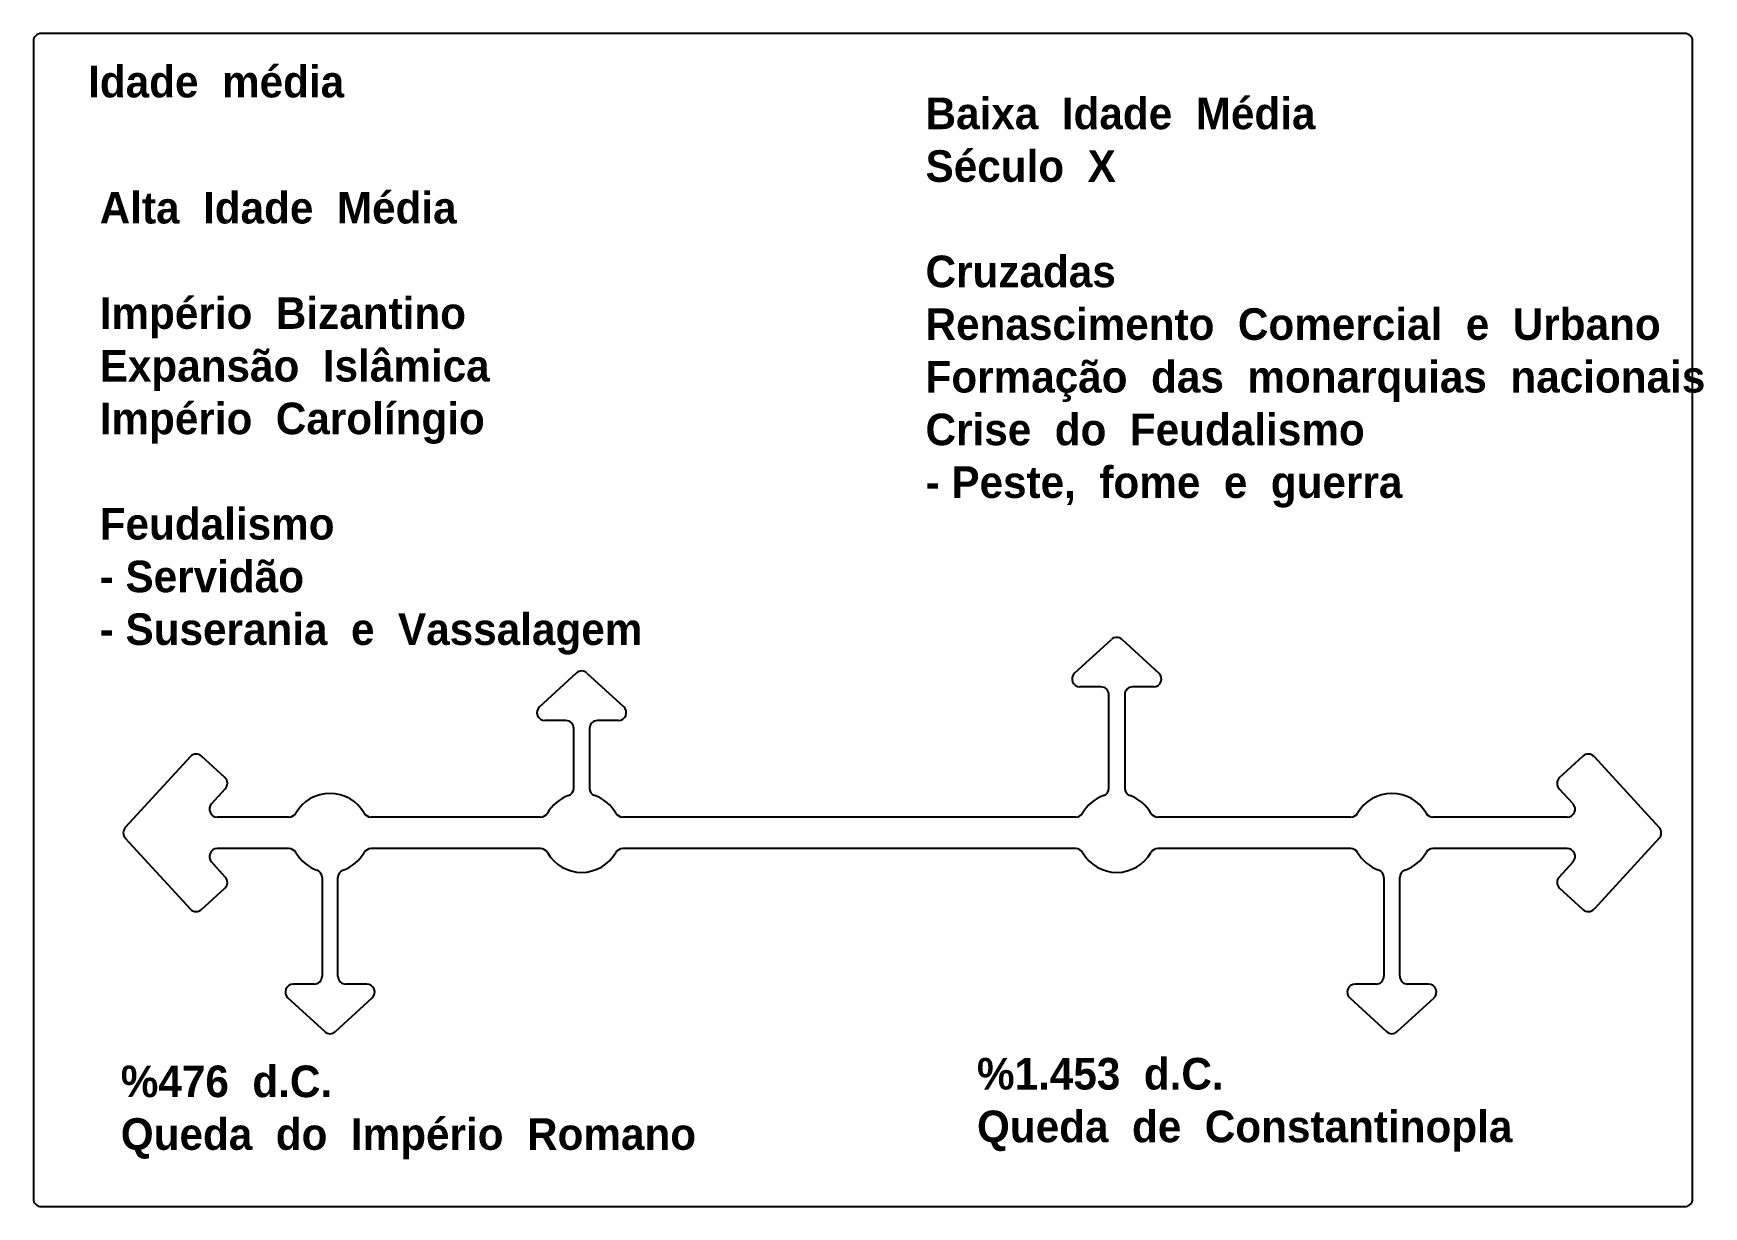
# Model space of a CAD drawing. Header units: millimetres. Extents: x 4903 to 8718, y 642 to 2401.
# Drawn here: x 6941.2 to 7364, y 1138.1 to 1435.1 of the extents above; entities that cross this region are included whole.
import ezdxf

# ---------------------------------------------------------------- set-up
doc = ezdxf.new("R2010")
doc.units = ezdxf.units.MM
doc.styles.add('Annotative', font='arial.ttf')
doc.styles.get("Standard").update_dxf_attribs({"font": 'arial.ttf'})

msp = doc.modelspace()

# ---------------------------------------------------------------- linework, layer by layer
for p, q in [((7204.75, 1273.14), (7214.07, 1281.69)), ((7216.77, 1281.69), (7226.09, 1273.14)), ((7069.29, 1264.64), (7078.61, 1273.19)), ((7081.31, 1273.19), (7090.63, 1264.64)), ((7211.42, 1269.67), (7206.1, 1269.67)), ((7224.73, 1269.67), (7219.42, 1269.67)), ((7213.42, 1244.04), (7213.42, 1267.67)), ((7217.42, 1267.67), (7217.42, 1244.04)), ((7075.96, 1261.17), (7070.65, 1261.17)), ((7089.28, 1261.17), (7083.96, 1261.17)), ((7077.96, 1244.04), (7077.96, 1259.17)), ((7081.96, 1259.17), (7081.96, 1244.04)), ((6980.93, 1252.02), (6964.46, 1234.08)), ((6989.65, 1246.74), (6983.75, 1252.15)), ((7327.52, 1246.74), (7333.41, 1252.15)), ((7336.24, 1252.02), (7352.71, 1234.08)), ((6986.26, 1240.08), (6989.77, 1243.91)), ((7330.91, 1240.08), (7327.4, 1243.91)), ((7005.88, 1236.73), (6987.73, 1236.73)), ((7069.57, 1236.73), (7026.66, 1236.73)), ((7205.03, 1236.73), (7090.35, 1236.73)), ((7274.65, 1236.73), (7225.81, 1236.73)), ((7329.44, 1236.73), (7295.44, 1236.73)), ((6964.46, 1231.38), (6980.93, 1213.44)), ((7352.71, 1231.38), (7336.24, 1213.44)), ((7005.88, 1228.73), (6987.73, 1228.73)), ((7069.57, 1228.73), (7026.66, 1228.73)), ((7205.03, 1228.73), (7090.35, 1228.73)), ((7274.65, 1228.73), (7225.81, 1228.73)), ((7329.44, 1228.73), (7295.44, 1228.73)), ((6989.77, 1221.55), (6986.26, 1225.38)), ((7327.4, 1221.55), (7330.91, 1225.38)), ((6983.75, 1213.31), (6989.65, 1218.72)), ((7014.27, 1221.42), (7014.27, 1196.43)), ((7018.27, 1196.43), (7018.27, 1221.42)), ((7283.05, 1221.42), (7283.05, 1196.43)), ((7287.05, 1196.43), (7287.05, 1221.42)), ((7333.41, 1213.31), (7327.52, 1218.72)), ((7012.27, 1194.43), (7006.96, 1194.43)), ((7025.59, 1194.43), (7020.27, 1194.43)), ((7281.05, 1194.43), (7275.73, 1194.43)), ((7294.36, 1194.43), (7289.05, 1194.43)), ((7005.6, 1190.96), (7014.92, 1182.41)), ((7017.62, 1182.41), (7026.94, 1190.96)), ((7274.38, 1190.96), (7283.69, 1182.41)), ((7286.4, 1182.41), (7295.72, 1190.96))]:
    msp.add_line(p, q)
msp.add_lwpolyline([(6941.19, 1433.11), (6941.19, 1140.11, 0.414214), (6943.19, 1138.11), (7359.19, 1138.11, 0.414214), (7361.19, 1140.11), (7361.19, 1433.11, 0.414214), (7359.19, 1435.11), (6943.19, 1435.11, 0.414214)], format="xyb", close=True)
for centre, radius, start, end in [((7215.42, 1280.22), 2, 47.4556, 132.5444), ((7079.96, 1271.72), 2, 47.4556, 132.5444), ((7206.1, 1271.67), 2, 132.5444, 270), ((7224.73, 1271.67), 2, 270, 47.4556), ((7211.42, 1267.67), 2, 0, 90), ((7219.42, 1267.67), 2, 90, 180), ((7070.65, 1263.17), 2, 132.5444, 270), ((7089.28, 1263.17), 2, 270, 47.4556), ((7075.96, 1259.17), 2, 0, 90), ((7083.96, 1259.17), 2, 90, 180), ((6982.4, 1250.67), 2, 47.4556, 137.4556), ((7334.77, 1250.67), 2, 42.5444, 132.5444), ((6988.3, 1245.26), 2, 317.4556, 47.4556), ((7075.96, 1244.04), 2, 289.4712, 0), ((7083.96, 1244.04), 2, 180, 250.5288), ((7211.42, 1244.04), 2, 289.4712, 0), ((7219.42, 1244.04), 2, 180, 250.5288), ((7328.87, 1245.26), 2, 132.5444, 222.5444), ((6987.73, 1238.73), 2, 137.4556, 270), ((7016.27, 1232.73), 10, 30, 150), ((7079.96, 1232.73), 10, 109.4712, 150), ((7079.96, 1232.73), 10, 30, 70.5288), ((7215.42, 1232.73), 10, 109.4712, 150), ((7215.42, 1232.73), 10, 30, 70.5288), ((7285.05, 1232.73), 10, 30, 150), ((7329.44, 1238.73), 2, 270, 42.5444), ((7005.88, 1238.73), 2, 270, 330), ((7026.66, 1238.73), 2, 210, 270), ((7069.57, 1238.73), 2, 270, 330), ((7090.35, 1238.73), 2, 210, 270), ((7205.03, 1238.73), 2, 270, 330), ((7225.81, 1238.73), 2, 210, 270), ((7274.65, 1238.73), 2, 270, 330), ((7295.44, 1238.73), 2, 210, 270), ((6965.94, 1232.73), 2, 137.4556, 222.5444), ((7351.23, 1232.73), 2, 317.4556, 42.5444), ((6987.73, 1226.73), 2, 90, 222.5444), ((7005.88, 1226.73), 2, 30, 90), ((7016.27, 1232.73), 10, 210, 250.5288), ((7016.27, 1232.73), 10, 289.4712, 330), ((7026.66, 1226.73), 2, 90, 150), ((7069.57, 1226.73), 2, 30, 90), ((7079.96, 1232.73), 10, 210, 330), ((7090.35, 1226.73), 2, 90, 150), ((7205.03, 1226.73), 2, 30, 90), ((7215.42, 1232.73), 10, 210, 330), ((7225.81, 1226.73), 2, 90, 150), ((7274.65, 1226.73), 2, 30, 90), ((7285.05, 1232.73), 10, 210, 250.5288), ((7285.05, 1232.73), 10, 289.4712, 330), ((7295.44, 1226.73), 2, 90, 150), ((7329.44, 1226.73), 2, 317.4556, 90), ((7012.27, 1221.42), 2, 0, 70.5288), ((7020.27, 1221.42), 2, 109.4712, 180), ((7281.05, 1221.42), 2, 0, 70.5288), ((7289.05, 1221.42), 2, 109.4712, 180), ((6988.3, 1220.2), 2, 312.5444, 42.5444), ((7328.87, 1220.2), 2, 137.4556, 227.4556), ((6982.4, 1214.79), 2, 222.5444, 312.5444), ((7334.77, 1214.79), 2, 227.4556, 317.4556), ((7006.96, 1192.43), 2, 90, 227.4556), ((7012.27, 1196.43), 2, 270, 0), ((7020.27, 1196.43), 2, 180, 270), ((7025.59, 1192.43), 2, 312.5444, 90), ((7275.73, 1192.43), 2, 90, 227.4556), ((7281.05, 1196.43), 2, 270, 0), ((7289.05, 1196.43), 2, 180, 270), ((7294.36, 1192.43), 2, 312.5444, 90), ((7016.27, 1183.88), 2, 227.4556, 312.5444), ((7285.05, 1183.88), 2, 227.4556, 312.5444)]:
    msp.add_arc(centre, radius, start, end)

# ---------------------------------------------------------------- texts
at = {"insert": (6955.05, 1426.91), "char_height": 8, "attachment_point": 1}
msp.add_mtext_dynamic_manual_height_columns('{\\fBraille Type|b1|i0|c0|p2;Idade  média}', width=428.6906, gutter_width=12.5, heights=[0], dxfattribs=at)
at = {"char_height": 8, "attachment_point": 1, "style": 'Annotative'}
for s, width, insert in [('{\\fBraille Type|b1|i0|c0|p2;Baixa  Idade  Média\\PSéculo  X\\P\\PCruzadas\\PRenascimento  Comercial  e  Urbano\\PFormação  das  monarquias  nacionais\\PCrise  do  Feudalismo\\P- Peste,  fome  e  guerra}', 222.2408, (7167.02, 1418.87)), ('{\\fBraille Type|b1|i0|c0|p2;Alta  Idade  Média\\P\\PImpério  Bizantino\\PExpansão  Islâmica\\PImpério  Carolíngio\\P\\PFeudalismo\\P- Servidão\\P- Suserania  e  Vassalagem}', 266.5006, (6957.97, 1394.99)), ('{\\fBraille Type|b1|i0|c0|p2;%1.453  d.C. \\PQueda  de  Constantinopla}', 248.6588, (7180.04, 1175.75)), ('{\\fBraille Type|b1|i0|c0|p2;%476  d.C.^JQueda  do  Império  Romano}', 211.3383, (6963.31, 1173.82))]:
    msp.add_mtext_dynamic_manual_height_columns(s, width=width, gutter_width=125, heights=[0], dxfattribs=dict(at, insert=insert))

doc.saveas('drawing.dxf')
